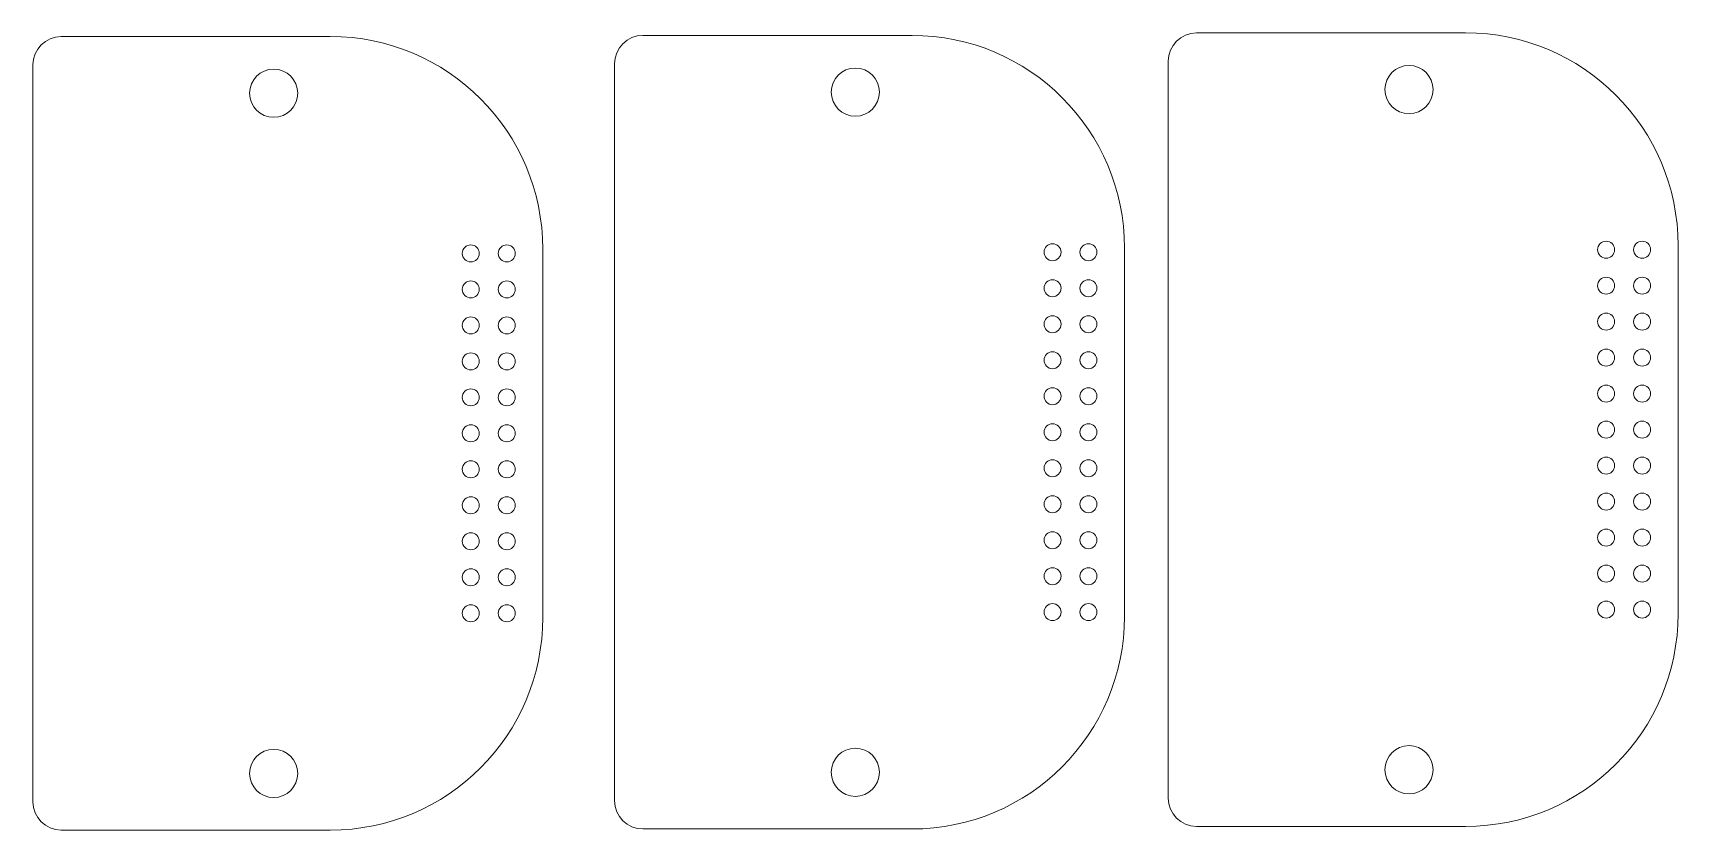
# Model space of a CAD drawing. Header units: millimetres. Extents: x 6 to 122, y 236 to 292.
import ezdxf

# ---------------------------------------------------------------- set-up
doc = ezdxf.new("R2010")
doc.units = ezdxf.units.MM

msp = doc.modelspace()

# ---------------------------------------------------------------- linework, layer by layer
at = {"color": 7, "linetype": 'Continuous', "lineweight": 15}
for p, q in [((26.66, 292.16), (7.66, 292.16)), ((67.73, 292.24), (48.73, 292.24)), ((106.82, 292.42), (87.82, 292.42)), ((85.82, 290.42), (85.82, 238.42)), ((5.66, 290.16), (5.66, 238.16)), ((46.73, 290.24), (46.73, 238.24)), ((41.66, 251.16), (41.66, 277.16)), ((82.73, 251.24), (82.73, 277.24)), ((121.82, 251.42), (121.82, 277.42)), ((7.66, 236.16), (26.66, 236.16)), ((48.73, 236.24), (67.73, 236.24)), ((87.82, 236.42), (106.82, 236.42))]:
    msp.add_line(p, q, dxfattribs=at)
for centre, radius in [((22.66, 288.16), 1.7), ((63.73, 288.24), 1.7), ((102.82, 288.42), 1.7), ((116.74, 277.12), 0.6), ((119.28, 277.12), 0.6), ((36.58, 276.86), 0.6), ((39.12, 276.86), 0.6), ((77.65, 276.94), 0.6), ((80.19, 276.94), 0.6), ((36.58, 274.32), 0.6), ((39.12, 274.32), 0.6), ((77.65, 274.4), 0.6), ((80.19, 274.4), 0.6), ((116.74, 274.58), 0.6), ((119.28, 274.58), 0.6), ((36.58, 271.78), 0.6), ((39.12, 271.78), 0.6), ((77.65, 271.86), 0.6), ((80.19, 271.86), 0.6), ((116.74, 272.04), 0.6), ((119.28, 272.04), 0.6), ((36.58, 269.24), 0.6), ((39.12, 269.24), 0.6), ((77.65, 269.32), 0.6), ((80.19, 269.32), 0.6), ((116.74, 269.5), 0.6), ((119.28, 269.5), 0.6), ((36.58, 266.7), 0.6), ((39.12, 266.7), 0.6), ((77.65, 266.78), 0.6), ((80.19, 266.78), 0.6), ((116.74, 266.96), 0.6), ((119.28, 266.96), 0.6), ((116.74, 264.42), 0.6), ((119.28, 264.42), 0.6), ((36.58, 264.16), 0.6), ((39.12, 264.16), 0.6), ((77.65, 264.24), 0.6), ((80.19, 264.24), 0.6), ((36.58, 261.62), 0.6), ((39.12, 261.62), 0.6), ((77.65, 261.7), 0.6), ((80.19, 261.7), 0.6), ((116.74, 261.88), 0.6), ((119.28, 261.88), 0.6), ((36.58, 259.08), 0.6), ((39.12, 259.08), 0.6), ((77.65, 259.16), 0.6), ((80.19, 259.16), 0.6), ((116.74, 259.34), 0.6), ((119.28, 259.34), 0.6), ((36.58, 256.54), 0.6), ((39.12, 256.54), 0.6), ((77.65, 256.62), 0.6), ((80.19, 256.62), 0.6), ((116.74, 256.8), 0.6), ((119.28, 256.8), 0.6), ((36.58, 254), 0.6), ((39.12, 254), 0.6), ((77.65, 254.08), 0.6), ((80.19, 254.08), 0.6), ((116.74, 254.26), 0.6), ((119.28, 254.26), 0.6), ((77.65, 251.54), 0.6), ((80.19, 251.54), 0.6), ((116.74, 251.72), 0.6), ((119.28, 251.72), 0.6), ((36.58, 251.46), 0.6), ((39.12, 251.46), 0.6), ((22.66, 240.16), 1.7), ((63.73, 240.24), 1.7), ((102.82, 240.42), 1.7)]:
    msp.add_circle(centre, radius, dxfattribs=at)
for centre, radius, start, end in [((7.66, 290.16), 2, 90, 180), ((26.66, 277.16), 15, 0, 90), ((48.73, 290.24), 2, 90, 180), ((67.73, 277.24), 15, 0, 90), ((87.82, 290.42), 2, 90, 180), ((106.82, 277.42), 15, 0, 90), ((26.66, 251.16), 15, 270, 0), ((67.73, 251.24), 15, 270, 0), ((106.82, 251.42), 15, 270, 0), ((7.66, 238.16), 2, 180, 270), ((48.73, 238.24), 2, 180, 270), ((87.82, 238.42), 2, 180, 270)]:
    msp.add_arc(centre, radius, start, end, dxfattribs=at)

doc.saveas('drawing.dxf')
